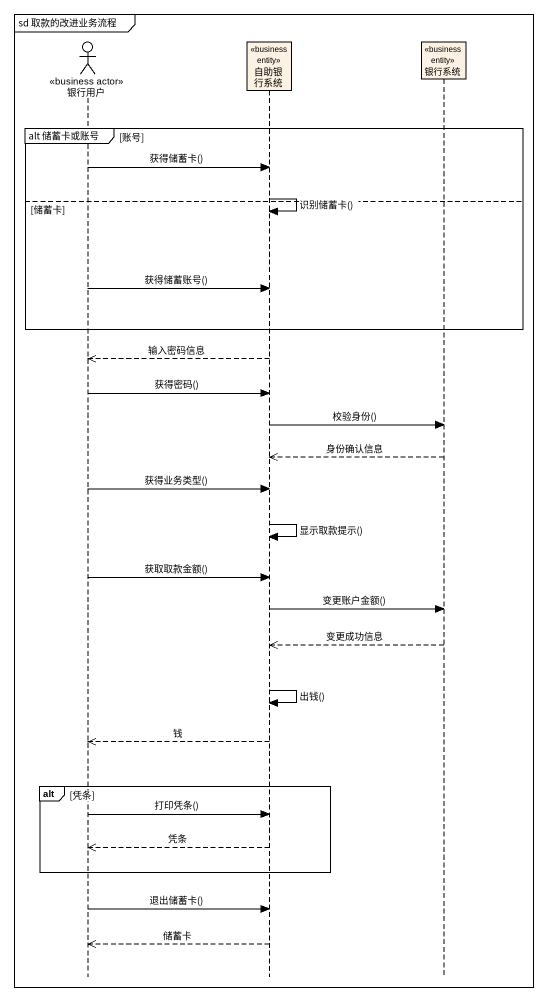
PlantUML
@startuml
mainframe sd 取款的改进业务流程
hide footbox
actor 银行用户 <<business actor>>
participant 自助银行系统 <<business entity>>
participant 银行系统 <<business entity>>

group alt 储蓄卡或账号 [账号]
  银行用户 -> 自助银行系统 : 获得储蓄卡()
  自助银行系统 -> 自助银行系统 : 识别储蓄卡()
else 储蓄卡
  银行用户 -> 自助银行系统 : 获得储蓄账号()
end
自助银行系统 -->> 银行用户 : 输入密码信息
银行用户 -> 自助银行系统 : 获得密码()
自助银行系统 -> 银行系统 : 校验身份()
银行系统 -->> 自助银行系统 : 身份确认信息
银行用户 -> 自助银行系统 : 获得业务类型()
自助银行系统 -> 自助银行系统 : 显示取款提示()
银行用户 -> 自助银行系统 : 获取取款金额()
自助银行系统 -> 银行系统 : 变更账户金额()
银行系统 -->> 自助银行系统 : 变更成功信息
自助银行系统 -> 自助银行系统 : 出钱()
自助银行系统 -->> 银行用户 : 钱
alt 凭条
  银行用户 -> 自助银行系统 : 打印凭条()
  自助银行系统 -->> 银行用户 : 凭条
end
银行用户 -> 自助银行系统 : 退出储蓄卡()
自助银行系统 -->> 银行用户 : 储蓄卡
@enduml
